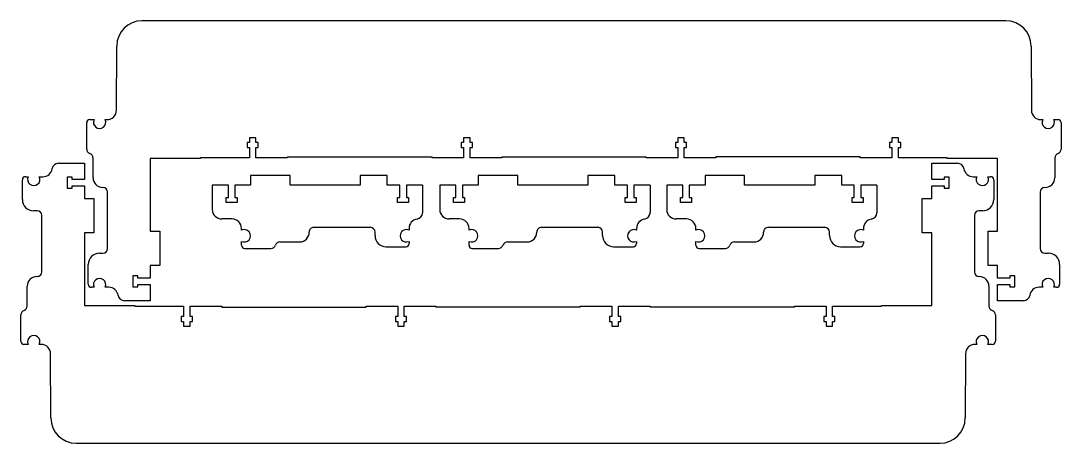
# Model space of a CAD drawing. Header units: millimetres. Extents: x 52 to 2754, y -868 to 10.
# Drawn here: x 2067 to 2725, y -264 to 4 of the extents above; entities that cross this region are included whole.
import ezdxf

# ---------------------------------------------------------------- set-up
doc = ezdxf.new("R2010")
doc.units = ezdxf.units.MM
doc.layers.get('0').update_dxf_attribs({"lineweight": 70})

msp = doc.modelspace()

# ---------------------------------------------------------------- linework, layer by layer
at = {"color": 7, "lineweight": -3}
for p, q in [((2690.29, 3.51), (2143.7, 3.51)), ((2127.57, -53.01), (2127.7, -12.44)), ((2706.29, -12.44), (2706.43, -53.01)), ((2110.71, -58.99), (2113.38, -58.99)), ((2120.42, -58.99), (2121.57, -58.99)), ((2712.43, -58.99), (2713.58, -58.99)), ((2720.61, -58.99), (2723.29, -58.99)), ((2108.71, -77.62), (2108.71, -60.99)), ((2725.29, -60.99), (2725.29, -77.62)), ((2211.7, -70.49), (2211.7, -73.49)), ((2215.8, -70.49), (2211.7, -70.49)), ((2215.8, -73.49), (2215.8, -70.49)), ((2347.2, -70.49), (2347.2, -73.49)), ((2351.3, -70.49), (2347.2, -70.49)), ((2351.3, -73.49), (2351.3, -70.49)), ((2482.7, -70.49), (2482.7, -73.49)), ((2486.8, -70.49), (2482.7, -70.49)), ((2486.8, -73.49), (2486.8, -70.49)), ((2618.2, -70.49), (2618.2, -73.49)), ((2622.3, -70.49), (2618.2, -70.49)), ((2622.3, -73.49), (2622.3, -70.49)), ((2210.25, -73.49), (2210.25, -76.69)), ((2211.7, -73.49), (2210.25, -73.49)), ((2210.25, -76.69), (2211.7, -76.69)), ((2211.7, -76.69), (2211.7, -83.19)), ((2217.25, -73.49), (2215.8, -73.49)), ((2215.8, -76.69), (2217.25, -76.69)), ((2215.8, -83.19), (2215.8, -76.69)), ((2217.25, -76.69), (2217.25, -73.49)), ((2345.75, -73.49), (2345.75, -76.69)), ((2347.2, -73.49), (2345.75, -73.49)), ((2345.75, -76.69), (2347.2, -76.69)), ((2347.2, -76.69), (2347.2, -83.19)), ((2352.75, -73.49), (2351.3, -73.49)), ((2351.3, -76.69), (2352.75, -76.69)), ((2351.3, -83.19), (2351.3, -76.69)), ((2352.75, -76.69), (2352.75, -73.49)), ((2481.25, -73.49), (2481.25, -76.69)), ((2482.7, -73.49), (2481.25, -73.49)), ((2481.25, -76.69), (2482.7, -76.69)), ((2482.7, -76.69), (2482.7, -83.19)), ((2488.25, -73.49), (2486.8, -73.49)), ((2486.8, -76.69), (2488.25, -76.69)), ((2486.8, -83.19), (2486.8, -76.69)), ((2488.25, -76.69), (2488.25, -73.49)), ((2616.75, -73.49), (2616.75, -76.69)), ((2618.2, -73.49), (2616.75, -73.49)), ((2616.75, -76.69), (2618.2, -76.69)), ((2618.2, -76.69), (2618.2, -83.19)), ((2623.75, -73.49), (2622.3, -73.49)), ((2622.3, -76.69), (2623.75, -76.69)), ((2622.3, -83.19), (2622.3, -76.69)), ((2623.75, -76.69), (2623.75, -73.49)), ((2112.75, -95.81), (2112.75, -83.29)), ((2180.83, -83.49), (2148.94, -83.49)), ((2148.94, -83.49), (2148.94, -129.54)), ((2180.83, -83.19), (2180.83, -83.49)), ((2211.7, -83.19), (2180.83, -83.19)), ((2235.8, -83.19), (2215.8, -83.19)), ((2235.8, -82.49), (2235.8, -83.19)), ((2235.8, -82.49), (2327.2, -82.49)), ((2327.2, -83.19), (2327.2, -82.49)), ((2347.2, -83.19), (2327.2, -83.19)), ((2371.3, -83.19), (2351.3, -83.19)), ((2371.3, -82.49), (2371.3, -83.19)), ((2371.3, -82.49), (2462.7, -82.49)), ((2462.7, -83.19), (2462.7, -82.49)), ((2482.7, -83.19), (2462.7, -83.19)), ((2506.8, -83.19), (2486.8, -83.19)), ((2506.8, -82.49), (2506.8, -83.19)), ((2598.2, -82.49), (2506.8, -82.49)), ((2598.2, -83.19), (2598.2, -82.49)), ((2618.2, -83.19), (2598.2, -83.19)), ((2653.17, -83.19), (2622.3, -83.19)), ((2653.17, -83.49), (2653.17, -83.19)), ((2685.05, -83.49), (2653.17, -83.49)), ((2685.05, -129.54), (2685.05, -83.49)), ((2721.25, -83.29), (2721.25, -95.81)), ((2090.88, -86.58), (2107.27, -86.58)), ((2107.27, -86.58), (2107.27, -96.76)), ((2643.38, -96.76), (2643.38, -86.58)), ((2643.38, -86.58), (2659.78, -86.58)), ((2068.04, -109.58), (2068.04, -97.08)), ((2070.04, -95.08), (2071.71, -95.08)), ((2078.75, -95.08), (2080.99, -95.08)), ((2096.27, -95.31), (2096.27, -102.31)), ((2099.47, -95.31), (2096.27, -95.31)), ((2099.47, -96.76), (2099.47, -95.31)), ((2107.27, -96.76), (2099.47, -96.76)), ((2237.44, -94.4), (2212.44, -94.4)), ((2212.44, -94.4), (2212.44, -100.4)), ((2237.44, -100.4), (2237.44, -94.4)), ((2298.88, -94.4), (2281.8, -94.4)), ((2281.8, -94.4), (2281.8, -100.4)), ((2298.88, -100.4), (2298.88, -94.4)), ((2381.41, -94.4), (2356.41, -94.4)), ((2356.41, -94.4), (2356.41, -100.4)), ((2381.41, -100.4), (2381.41, -94.4)), ((2442.85, -94.4), (2425.77, -94.4)), ((2425.77, -94.4), (2425.77, -100.4)), ((2442.85, -100.4), (2442.85, -94.4)), ((2524.96, -94.4), (2499.96, -94.4)), ((2499.96, -94.4), (2499.96, -100.4)), ((2524.96, -100.4), (2524.96, -94.4)), ((2586.4, -94.4), (2569.32, -94.4)), ((2569.32, -94.4), (2569.32, -100.4)), ((2586.4, -100.4), (2586.4, -94.4)), ((2651.18, -96.76), (2643.38, -96.76)), ((2654.38, -95.31), (2651.18, -95.31)), ((2651.18, -95.31), (2651.18, -96.76)), ((2654.38, -102.31), (2654.38, -95.31)), ((2669.66, -95.08), (2671.91, -95.08)), ((2678.94, -95.08), (2680.62, -95.08)), ((2682.62, -97.08), (2682.62, -109.58)), ((2096.27, -102.31), (2099.47, -102.31)), ((2099.47, -100.86), (2107.27, -100.86)), ((2099.47, -102.31), (2099.47, -100.86)), ((2107.27, -100.86), (2107.27, -108.86)), ((2118.98, -101.81), (2118.75, -101.81)), ((2121.98, -140.49), (2121.98, -104.81)), ((2198.34, -100.4), (2188.16, -100.4)), ((2188.16, -100.4), (2188.16, -115.78)), ((2198.34, -108.2), (2198.34, -100.4)), ((2212.44, -100.4), (2202.44, -100.4)), ((2202.44, -100.4), (2202.44, -108.2)), ((2281.8, -100.4), (2237.44, -100.4)), ((2306.88, -100.4), (2298.88, -100.4)), ((2306.88, -108.2), (2306.88, -100.4)), ((2321.16, -100.4), (2310.98, -100.4)), ((2310.98, -100.4), (2310.98, -108.2)), ((2321.16, -100.4), (2321.16, -117.89)), ((2342.31, -100.4), (2332.13, -100.4)), ((2332.13, -100.4), (2332.13, -115.78)), ((2342.31, -108.2), (2342.31, -100.4)), ((2356.41, -100.4), (2346.41, -100.4)), ((2346.41, -100.4), (2346.41, -108.2)), ((2425.77, -100.4), (2381.41, -100.4)), ((2450.85, -100.4), (2442.85, -100.4)), ((2450.85, -108.2), (2450.85, -100.4)), ((2465.13, -100.4), (2454.95, -100.4)), ((2454.95, -100.4), (2454.95, -108.2)), ((2465.13, -100.4), (2465.13, -117.89)), ((2485.86, -100.4), (2475.68, -100.4)), ((2475.68, -100.4), (2475.68, -115.78)), ((2485.86, -108.2), (2485.86, -100.4)), ((2499.96, -100.4), (2489.96, -100.4)), ((2489.96, -100.4), (2489.96, -108.2)), ((2569.32, -100.4), (2524.96, -100.4)), ((2594.4, -100.4), (2586.4, -100.4)), ((2594.4, -108.2), (2594.4, -100.4)), ((2608.68, -100.4), (2598.5, -100.4)), ((2598.5, -100.4), (2598.5, -108.2)), ((2608.68, -100.4), (2608.68, -117.89)), ((2643.38, -100.86), (2651.18, -100.86)), ((2643.38, -108.86), (2643.38, -100.86)), ((2651.18, -100.86), (2651.18, -102.31)), ((2651.18, -102.31), (2654.38, -102.31)), ((2712.01, -104.81), (2712.01, -140.49)), ((2715.25, -101.81), (2715.01, -101.81)), ((2107.27, -108.86), (2113.27, -108.86)), ((2113.27, -108.86), (2113.27, -130.53)), ((2196.89, -108.2), (2198.34, -108.2)), ((2196.89, -111.4), (2196.89, -108.2)), ((2203.89, -111.4), (2196.89, -111.4)), ((2202.44, -108.2), (2203.89, -108.2)), ((2203.89, -108.2), (2203.89, -111.4)), ((2305.43, -111.4), (2305.43, -108.2)), ((2305.43, -108.2), (2306.88, -108.2)), ((2312.43, -111.4), (2305.43, -111.4)), ((2310.98, -108.2), (2312.43, -108.2)), ((2312.43, -108.2), (2312.43, -111.4)), ((2340.86, -108.2), (2342.31, -108.2)), ((2340.86, -111.4), (2340.86, -108.2)), ((2347.86, -111.4), (2340.86, -111.4)), ((2346.41, -108.2), (2347.86, -108.2)), ((2347.86, -108.2), (2347.86, -111.4)), ((2449.4, -111.4), (2449.4, -108.2)), ((2449.4, -108.2), (2450.85, -108.2)), ((2456.4, -111.4), (2449.4, -111.4)), ((2454.95, -108.2), (2456.4, -108.2)), ((2456.4, -108.2), (2456.4, -111.4)), ((2484.41, -108.2), (2485.86, -108.2)), ((2484.41, -111.4), (2484.41, -108.2)), ((2491.41, -111.4), (2484.41, -111.4)), ((2489.96, -108.2), (2491.41, -108.2)), ((2491.41, -108.2), (2491.41, -111.4)), ((2592.95, -111.4), (2592.95, -108.2)), ((2592.95, -108.2), (2594.4, -108.2)), ((2599.95, -111.4), (2592.95, -111.4)), ((2598.5, -108.2), (2599.95, -108.2)), ((2599.95, -108.2), (2599.95, -111.4)), ((2637.38, -130.53), (2637.38, -108.86)), ((2637.38, -108.86), (2643.38, -108.86)), ((2077.31, -116.58), (2075.04, -116.58)), ((2675.62, -116.58), (2673.34, -116.58)), ((2080.31, -155.26), (2080.31, -119.58)), ((2200.66, -121.78), (2194.16, -121.78)), ((2344.63, -121.78), (2338.13, -121.78)), ((2488.18, -121.78), (2481.68, -121.78)), ((2670.34, -119.58), (2670.34, -155.26)), ((2107.27, -130.53), (2107.27, -176.58)), ((2113.27, -130.53), (2107.27, -130.53)), ((2148.94, -129.54), (2154.94, -129.54)), ((2154.94, -129.54), (2154.94, -151.21)), ((2206.66, -128.93), (2206.66, -127.78)), ((2252.48, -127.07), (2288.16, -127.07)), ((2291.16, -132.35), (2291.16, -130.07)), ((2312.66, -127.78), (2312.66, -128.93)), ((2350.63, -128.93), (2350.63, -127.78)), ((2396.45, -127.07), (2432.13, -127.07)), ((2435.13, -132.35), (2435.13, -130.07)), ((2456.63, -127.78), (2456.63, -128.93)), ((2494.18, -128.93), (2494.18, -127.78)), ((2540, -127.07), (2575.68, -127.07)), ((2578.68, -132.35), (2578.68, -130.07)), ((2600.18, -127.78), (2600.18, -128.93)), ((2643.38, -130.53), (2637.38, -130.53)), ((2643.38, -176.58), (2643.38, -130.53)), ((2679.05, -129.54), (2685.05, -129.54)), ((2679.05, -151.21), (2679.05, -129.54)), ((2206.66, -138.43), (2206.66, -135.97)), ((2230.99, -136.31), (2243.48, -136.31)), ((2312.66, -135.97), (2312.66, -137.35)), ((2350.63, -138.43), (2350.63, -135.97)), ((2374.96, -136.31), (2387.45, -136.31)), ((2456.63, -135.97), (2456.63, -137.35)), ((2494.18, -138.43), (2494.18, -135.97)), ((2518.51, -136.31), (2531, -136.31)), ((2600.18, -135.97), (2600.18, -137.35)), ((2116.71, -143.49), (2118.98, -143.49)), ((2208.66, -140.43), (2225.29, -140.43)), ((2298.16, -139.35), (2310.66, -139.35)), ((2352.63, -140.43), (2369.26, -140.43)), ((2442.13, -139.35), (2454.63, -139.35)), ((2496.18, -140.43), (2512.81, -140.43)), ((2585.68, -139.35), (2598.18, -139.35)), ((2715.01, -143.49), (2717.29, -143.49)), ((2109.71, -162.99), (2109.71, -150.49)), ((2154.94, -151.21), (2148.94, -151.21)), ((2148.94, -151.21), (2148.94, -159.21)), ((2685.05, -151.21), (2679.05, -151.21)), ((2685.05, -159.21), (2685.05, -151.21)), ((2724.29, -150.49), (2724.29, -162.99)), ((2141.14, -157.76), (2137.94, -157.76)), ((2137.94, -157.76), (2137.94, -164.76)), ((2141.14, -159.21), (2141.14, -157.76)), ((2692.85, -157.76), (2692.85, -159.21)), ((2696.05, -157.76), (2692.85, -157.76)), ((2696.05, -164.76), (2696.05, -157.76)), ((2071.08, -176.78), (2071.08, -164.26)), ((2077.08, -158.26), (2077.31, -158.26)), ((2148.94, -159.21), (2141.14, -159.21)), ((2141.14, -163.31), (2148.94, -163.31)), ((2141.14, -164.76), (2141.14, -163.31)), ((2148.94, -163.31), (2148.94, -173.49)), ((2673.34, -158.26), (2673.58, -158.26)), ((2679.58, -164.26), (2679.58, -176.78)), ((2692.85, -159.21), (2685.05, -159.21)), ((2685.05, -173.49), (2685.05, -163.31)), ((2685.05, -163.31), (2692.85, -163.31)), ((2692.85, -163.31), (2692.85, -164.76)), ((2113.38, -164.99), (2111.71, -164.99)), ((2122.66, -164.99), (2120.42, -164.99)), ((2137.94, -164.76), (2141.14, -164.76)), ((2692.85, -164.76), (2696.05, -164.76)), ((2713.58, -164.99), (2711.33, -164.99)), ((2722.29, -164.99), (2720.61, -164.99)), ((2107.27, -176.58), (2139.16, -176.58)), ((2148.94, -173.49), (2132.55, -173.49)), ((2139.16, -176.58), (2139.16, -176.88)), ((2139.16, -176.88), (2170.03, -176.88)), ((2170.03, -176.88), (2170.03, -183.38)), ((2174.13, -176.88), (2194.13, -176.88)), ((2174.13, -183.38), (2174.13, -176.88)), ((2194.13, -176.88), (2194.13, -177.58)), ((2194.13, -177.58), (2285.53, -177.58)), ((2285.53, -176.88), (2305.53, -176.88)), ((2285.53, -177.58), (2285.53, -176.88)), ((2305.53, -176.88), (2305.53, -183.38)), ((2309.63, -176.88), (2329.63, -176.88)), ((2309.63, -183.38), (2309.63, -176.88)), ((2329.63, -176.88), (2329.63, -177.58)), ((2421.03, -177.58), (2329.63, -177.58)), ((2421.03, -176.88), (2441.03, -176.88)), ((2421.03, -177.58), (2421.03, -176.88)), ((2441.03, -176.88), (2441.03, -183.38)), ((2445.13, -176.88), (2465.13, -176.88)), ((2445.13, -183.38), (2445.13, -176.88)), ((2465.13, -176.88), (2465.13, -177.58)), ((2556.53, -177.58), (2465.13, -177.58)), ((2556.53, -176.88), (2576.53, -176.88)), ((2556.53, -177.58), (2556.53, -176.88)), ((2576.53, -176.88), (2576.53, -183.38)), ((2580.63, -176.88), (2611.5, -176.88)), ((2580.63, -183.38), (2580.63, -176.88)), ((2611.5, -176.58), (2643.38, -176.58)), ((2611.5, -176.88), (2611.5, -176.58)), ((2701.45, -173.49), (2685.05, -173.49)), ((2067.04, -199.08), (2067.04, -182.45)), ((2168.58, -183.38), (2168.58, -186.58)), ((2170.03, -183.38), (2168.58, -183.38)), ((2175.58, -183.38), (2174.13, -183.38)), ((2175.58, -186.58), (2175.58, -183.38)), ((2304.08, -183.38), (2304.08, -186.58)), ((2305.53, -183.38), (2304.08, -183.38)), ((2311.08, -183.38), (2309.63, -183.38)), ((2311.08, -186.58), (2311.08, -183.38)), ((2439.58, -183.38), (2439.58, -186.58)), ((2441.03, -183.38), (2439.58, -183.38)), ((2446.58, -183.38), (2445.13, -183.38)), ((2446.58, -186.58), (2446.58, -183.38)), ((2575.08, -183.38), (2575.08, -186.58)), ((2576.53, -183.38), (2575.08, -183.38)), ((2582.08, -183.38), (2580.63, -183.38)), ((2582.08, -186.58), (2582.08, -183.38)), ((2683.62, -182.45), (2683.62, -199.08)), ((2168.58, -186.58), (2170.03, -186.58)), ((2170.03, -186.58), (2170.03, -189.58)), ((2170.03, -189.58), (2174.13, -189.58)), ((2174.13, -186.58), (2175.58, -186.58)), ((2174.13, -189.58), (2174.13, -186.58)), ((2304.08, -186.58), (2305.53, -186.58)), ((2305.53, -186.58), (2305.53, -189.58)), ((2305.53, -189.58), (2309.63, -189.58)), ((2309.63, -186.58), (2311.08, -186.58)), ((2309.63, -189.58), (2309.63, -186.58)), ((2439.58, -186.58), (2441.03, -186.58)), ((2441.03, -186.58), (2441.03, -189.58)), ((2441.03, -189.58), (2445.13, -189.58)), ((2445.13, -186.58), (2446.58, -186.58)), ((2445.13, -189.58), (2445.13, -186.58)), ((2575.08, -186.58), (2576.53, -186.58)), ((2576.53, -186.58), (2576.53, -189.58)), ((2576.53, -189.58), (2580.63, -189.58)), ((2580.63, -186.58), (2582.08, -186.58)), ((2580.63, -189.58), (2580.63, -186.58)), ((2071.71, -201.08), (2069.04, -201.08)), ((2079.9, -201.08), (2078.75, -201.08)), ((2671.91, -201.08), (2670.76, -201.08)), ((2681.62, -201.08), (2678.94, -201.08)), ((2086.03, -247.63), (2085.9, -207.06)), ((2664.76, -207.06), (2664.62, -247.63)), ((2102.03, -263.58), (2648.62, -263.58))]:
    msp.add_line(p, q, dxfattribs=at)
for centre, radius, start, end in [((2143.7, -12.49), 16, 90, 179.80968), ((2690.29, -12.49), 16, 0.19032, 90), ((2110.71, -60.99), 2, 90, 180), ((2116.9, -60.72), 3.92, 153.81145, 26.18855), ((2121.57, -52.99), 6, 270, 359.80968), ((2712.43, -52.99), 6, 180.19032, 270), ((2717.09, -60.72), 3.92, 153.81145, 26.18855), ((2723.29, -60.99), 2, 360, 90), ((2111.71, -77.62), 3, 180, 250.92122), ((2722.29, -77.62), 3, 289.07878, 0), ((2109.75, -83.29), 3, 0, 70.92122), ((2724.25, -83.29), 3, 109.07878, 180), ((2080.99, -89.08), 6, 270, 351.37306), ((2090.88, -90.58), 4, 90, 171.37306), ((2659.78, -90.58), 4, 8.62694, 90), ((2669.66, -89.08), 6, 188.62694, 270), ((2070.04, -97.08), 2, 90, 180), ((2075.23, -96.81), 3.92, 153.81145, 26.18855), ((2118.75, -95.81), 6, 180, 270), ((2675.42, -96.81), 3.92, 153.81145, 26.18855), ((2680.62, -97.08), 2, 360, 90), ((2715.25, -95.81), 6, 270, 0), ((2118.98, -104.81), 3, 0, 90), ((2715.01, -104.81), 3, 90, 180), ((2075.04, -109.58), 7, 180, 270), ((2675.62, -109.58), 7, 270, 0), ((2077.31, -119.58), 3, 0, 90), ((2194.16, -115.78), 6, 180, 270), ((2317.16, -117.89), 4, 278.62693, 0), ((2338.13, -115.78), 6, 180, 270), ((2461.13, -117.89), 4, 278.62693, 0), ((2481.68, -115.78), 6, 180, 270), ((2604.68, -117.89), 4, 278.62693, 0), ((2673.34, -119.58), 3, 90, 180), ((2200.66, -127.78), 6, 0, 90), ((2318.66, -127.78), 6, 98.62693, 180), ((2344.63, -127.78), 6, 0, 90), ((2462.63, -127.78), 6, 98.62693, 180), ((2488.18, -127.78), 6, 0, 90), ((2606.18, -127.78), 6, 98.62693, 180), ((2208.39, -132.45), 3.92, 243.81145, 116.18855), ((2243.48, -130.31), 6, 270, 1.50338), ((2252.48, -130.07), 3, 90, 181.50338), ((2288.16, -130.07), 3, 0, 90), ((2310.93, -132.45), 3.92, 63.81145, 296.18855), ((2352.36, -132.45), 3.92, 243.81145, 116.18855), ((2387.45, -130.31), 6, 270, 1.50338), ((2396.45, -130.07), 3, 90, 181.50338), ((2432.13, -130.07), 3, 0, 90), ((2454.9, -132.45), 3.92, 63.81145, 296.18855), ((2495.91, -132.45), 3.92, 243.81145, 116.18855), ((2531, -130.31), 6, 270, 1.50338), ((2540, -130.07), 3, 90, 181.50338), ((2575.68, -130.07), 3, 0, 90), ((2598.45, -132.45), 3.92, 63.81145, 296.18855), ((2230.99, -139.31), 3, 90, 161.8096), ((2298.16, -132.35), 7, 180, 270), ((2310.66, -137.35), 2, 270, 0), ((2374.96, -139.31), 3, 90, 161.8096), ((2442.13, -132.35), 7, 180, 270), ((2454.63, -137.35), 2, 270, 0), ((2518.51, -139.31), 3, 90, 161.8096), ((2585.68, -132.35), 7, 180, 270), ((2598.18, -137.35), 2, 270, 0), ((2116.71, -150.49), 7, 90, 180), ((2118.98, -140.49), 3, 270, 0), ((2208.66, -138.43), 2, 180, 270), ((2225.29, -137.43), 3, 270, 341.8096), ((2352.63, -138.43), 2, 180, 270), ((2369.26, -137.43), 3, 270, 341.8096), ((2496.18, -138.43), 2, 180, 270), ((2512.81, -137.43), 3, 270, 341.8096), ((2715.01, -140.49), 3, 180, 270), ((2717.29, -150.49), 7, 0, 90), ((2077.31, -155.26), 3, 270, 0), ((2673.34, -155.26), 3, 180, 270), ((2077.08, -164.26), 6, 90, 180), ((2111.71, -162.99), 2, 180, 270), ((2116.9, -163.26), 3.92, 333.81145, 206.18855), ((2673.58, -164.26), 6, 360, 90), ((2717.09, -163.26), 3.92, 333.81145, 206.18855), ((2722.29, -162.99), 2, 270, 0), ((2122.66, -170.99), 6, 8.62694, 90), ((2132.55, -169.49), 4, 188.62694, 270), ((2701.45, -169.49), 4, 270, 351.37306), ((2711.33, -170.99), 6, 90, 171.37306), ((2068.08, -176.78), 3, 289.07878, 0), ((2682.58, -176.78), 3, 180, 250.92122), ((2070.04, -182.45), 3, 109.07878, 180), ((2680.62, -182.45), 3, 0, 70.92122), ((2075.23, -199.35), 3.92, 333.81145, 206.18855), ((2675.42, -199.35), 3.92, 333.81145, 206.18855), ((2069.04, -199.08), 2, 180, 270), ((2079.9, -207.08), 6, 0.19032, 90), ((2670.76, -207.08), 6, 90, 179.80968), ((2681.62, -199.08), 2, 270, 0), ((2102.03, -247.58), 16, 180.19032, 270), ((2648.62, -247.58), 16, 270, 359.80968)]:
    msp.add_arc(centre, radius, start, end, dxfattribs=at)

doc.saveas('drawing.dxf')
